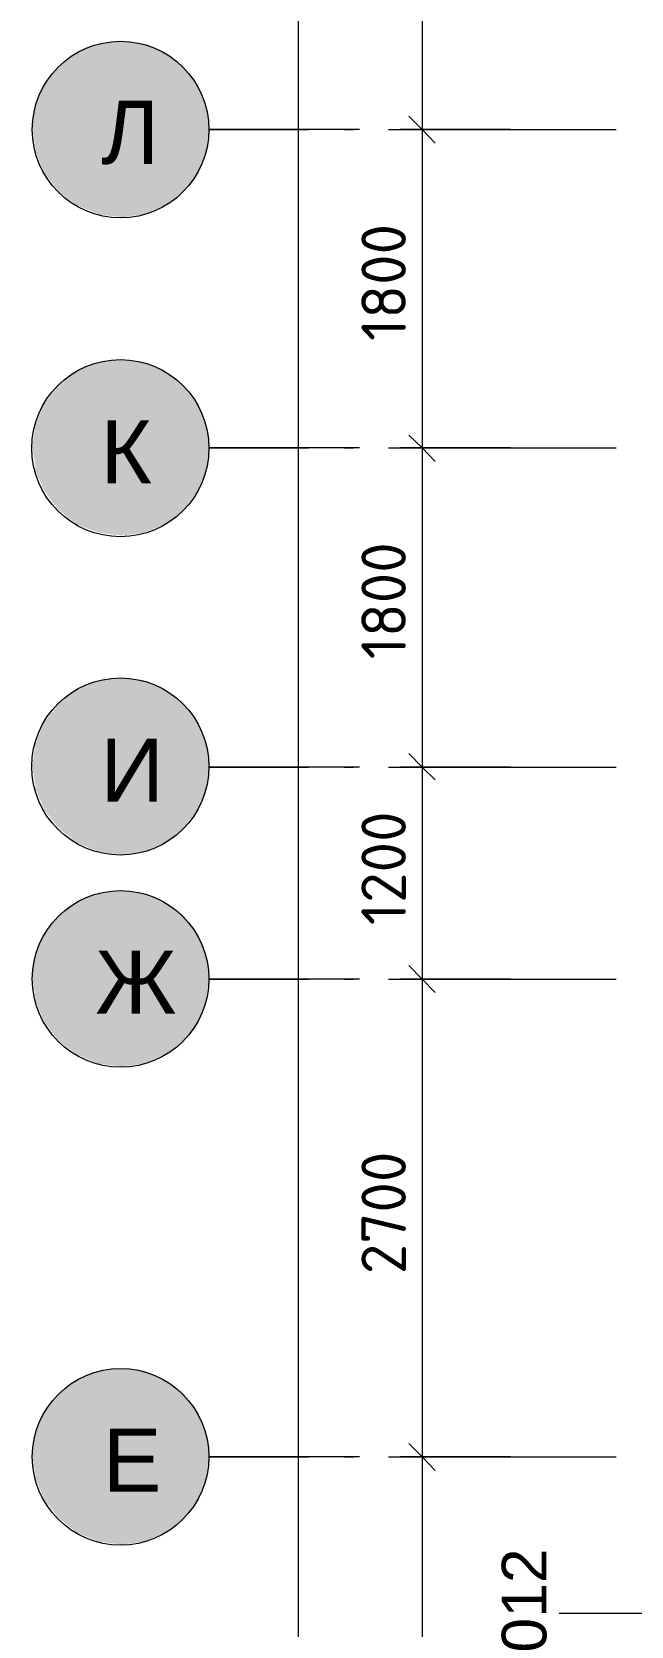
# Model space of a CAD drawing. Header units: millimetres. Extents: x -84737 to 172119, y -43083 to 59399.
# Drawn here: x 89948 to 93337, y 45489 to 54499 of the extents above; entities that cross this region are included whole.
import ezdxf

# ---------------------------------------------------------------- set-up
doc = ezdxf.new("R2010")
doc.units = ezdxf.units.MM
doc.layers.add('PDF _Геометрия', color=7, linetype='Continuous')
doc.layers.add('PDF _Текст', color=7, linetype='Continuous')
doc.layers.add('PDF _Сплошная заливка', color=7, linetype='Continuous', true_color=0xffffff)
doc.styles.add('PDF GOSTCommon', font='arial.ttf')
doc.styles.add('PDF ISOCPEUR', font='isocpeur.ttf')

msp = doc.modelspace()

# ---------------------------------------------------------------- hatches: boundary and pattern name
at = {"layer": 'PDF _Сплошная заливка', "transparency": 33554559}
for points in [[(90551.4, 54437.4), (90483.7, 54445.9), (90420.2, 54445.9), (90386.3, 54441.7), (90356.7, 54437.4), (90322.9, 54433.2), (90305.9, 54424.7), (90293.2, 54420.5), (90284.8, 54416.3), (90272.1, 54412), (90255.1, 54403.6), (90242.4, 54399.3), (90234, 54395.1), (90221.3, 54390.9), (90212.8, 54386.6), (90200.1, 54382.4), (90187.4, 54369.7), (90178.9, 54365.5), (90166.2, 54352.8), (90157.8, 54348.5), (90145.1, 54335.8), (90136.6, 54331.6), (90123.9, 54318.9), (90115.4, 54314.7), (90107, 54306.2), (90098.5, 54302), (90094.3, 54293.5), (90085.8, 54285), (90081.6, 54276.6), (90068.9, 54263.9), (90064.6, 54255.4), (90051.9, 54242.7), (90047.7, 54234.2), (90035, 54221.5), (90030.8, 54213.1), (90018.1, 54200.4), (90013.8, 54187.7), (90005.4, 54170.7), (90001.1, 54158), (89992.7, 54141.1), (89988.4, 54128.4), (89980, 54111.5), (89975.7, 54098.8), (89967.3, 54081.8), (89954.6, 53980.2), (89950.3, 53950.6), (89954.6, 53946.4), (89954.6, 53916.8), (89958.8, 53916.8), (89958.8, 53882.9), (89963, 53882.9), (89963, 53849), (89967.3, 53849), (89967.3, 53815.2), (89971.5, 53815.2), (89971.5, 53806.7), (89975.7, 53806.7), (89975.7, 53798.2), (89980, 53798.2), (89980, 53785.5), (89984.2, 53785.5), (89984.2, 53777.1), (89988.4, 53777.1), (89988.4, 53768.6), (89992.7, 53768.6), (89992.7, 53755.9), (89996.9, 53755.9), (89996.9, 53747.4), (90001.1, 53747.4), (90001.1, 53739), (90005.4, 53739), (90005.4, 53726.3), (90009.6, 53726.3), (90009.6, 53717.8), (90013.8, 53717.8), (90013.8, 53709.3), (90018.1, 53709.3), (90018.1, 53696.6), (90022.3, 53696.6), (90035, 53683.9), (90035, 53675.5), (90039.2, 53675.5), (90047.7, 53667), (90047.7, 53658.5), (90051.9, 53658.5), (90060.4, 53650.1), (90060.4, 53641.6), (90064.6, 53641.6), (90073.1, 53633.1), (90073.1, 53624.7), (90077.3, 53624.7), (90085.8, 53616.2), (90085.8, 53607.7), (90090, 53607.7), (90098.5, 53599.3), (90098.5, 53590.8), (90107, 53590.8), (90115.4, 53582.3), (90123.9, 53578.1), (90132.4, 53569.6), (90140.8, 53565.4), (90149.3, 53556.9), (90157.8, 53552.7), (90166.2, 53544.2), (90174.7, 53540), (90183.2, 53531.5), (90191.6, 53527.3), (90200.1, 53518.8), (90212.8, 53514.6), (90221.3, 53510.4), (90234, 53506.1), (90242.4, 53501.9), (90255.1, 53497.7), (90272.1, 53489.2), (90284.8, 53485), (90293.2, 53480.7), (90305.9, 53476.5), (90322.9, 53468), (90356.7, 53463.8), (90386.3, 53459.6), (90420.2, 53455.3), (90483.7, 53451.1), (90483.7, 53455.3), (90551.4, 53463.8), (90581.1, 53468), (90593.8, 53472.3), (90610.7, 53480.7), (90623.4, 53485), (90640.3, 53493.4), (90653, 53497.7), (90670, 53506.1), (90682.7, 53510.4), (90708.1, 53523.1), (90712.3, 53527.3), (90720.8, 53531.5), (90729.2, 53540), (90737.7, 53544.2), (90741.9, 53548.5), (90750.4, 53552.7), (90758.9, 53561.2), (90767.3, 53565.4), (90771.6, 53569.6), (90780, 53573.9), (90788.5, 53582.3), (90797, 53586.6), (90813.9, 53603.5), (90818.1, 53612), (90826.6, 53620.4), (90830.8, 53628.9), (90835.1, 53633.1), (90839.3, 53641.6), (90847.8, 53650.1), (90852, 53658.5), (90856.2, 53662.8), (90860.5, 53671.2), (90868.9, 53679.7), (90873.2, 53688.2), (90877.4, 53692.4), (90890.1, 53717.8), (90894.3, 53730.5), (90902.8, 53747.4), (90907, 53760.1), (90915.5, 53777.1), (90919.7, 53789.8), (90928.2, 53806.7), (90932.4, 53819.4), (90936.6, 53849), (90945.1, 53916.8), (90949.3, 53980.2), (90945.1, 53980.2), (90945.1, 54014.1), (90940.9, 54014.1), (90940.9, 54048), (90936.6, 54048), (90936.6, 54077.6), (90932.4, 54077.6), (90932.4, 54090.3), (90928.2, 54090.3), (90928.2, 54098.8), (90923.9, 54098.8), (90923.9, 54107.2), (90919.7, 54107.2), (90919.7, 54119.9), (90915.5, 54119.9), (90915.5, 54128.4), (90911.2, 54128.4), (90911.2, 54136.9), (90907, 54136.9), (90907, 54149.6), (90902.8, 54149.6), (90902.8, 54158), (90898.5, 54158), (90898.5, 54166.5), (90894.3, 54166.5), (90894.3, 54179.2), (90890.1, 54179.2), (90890.1, 54187.7), (90885.9, 54187.7), (90885.9, 54196.1), (90881.6, 54196.1), (90881.6, 54204.6), (90873.2, 54213.1), (90868.9, 54213.1), (90868.9, 54221.5), (90860.5, 54230), (90856.2, 54230), (90856.2, 54238.5), (90847.8, 54246.9), (90843.5, 54246.9), (90843.5, 54255.4), (90835.1, 54263.9), (90830.8, 54263.9), (90830.8, 54272.3), (90822.4, 54280.8), (90818.1, 54280.8), (90818.1, 54289.3), (90792.7, 54314.7), (90784.3, 54318.9), (90775.8, 54327.4), (90767.3, 54331.6), (90758.9, 54340.1), (90750.4, 54344.3), (90741.9, 54352.8), (90733.5, 54357), (90725, 54365.5), (90716.5, 54369.7), (90708.1, 54378.2), (90682.7, 54390.9), (90670, 54395.1), (90653, 54403.6), (90640.3, 54407.8), (90623.4, 54416.3), (90610.7, 54420.5), (90593.8, 54429), (90581.1, 54433.2)], [(90653, 54335.8), (90585.3, 54344.3), (90517.6, 54344.3), (90483.7, 54340.1), (90445.6, 54335.8), (90437.1, 54331.6), (90424.4, 54327.4), (90416, 54323.1), (90403.3, 54318.9), (90394.8, 54314.7), (90382.1, 54310.4), (90373.7, 54306.2), (90348.3, 54297.7), (90335.6, 54285), (90327.1, 54280.8), (90314.4, 54268.1), (90305.9, 54263.9), (90293.2, 54251.2), (90284.8, 54246.9), (90276.3, 54238.5), (90267.8, 54234.2), (90263.6, 54225.8), (90255.1, 54217.3), (90250.9, 54208.8), (90242.4, 54200.4), (90238.2, 54191.9), (90229.7, 54183.4), (90225.5, 54175), (90217, 54166.5), (90212.8, 54158), (90204.3, 54149.6), (90200.1, 54136.9), (90191.6, 54119.9), (90187.4, 54107.2), (90178.9, 54090.3), (90174.7, 54077.6), (90162, 54052.2), (90149.3, 53950.6), (90153.5, 53946.4), (90153.5, 53912.5), (90157.8, 53912.5), (90157.8, 53878.7), (90162, 53878.7), (90162, 53844.8), (90166.2, 53844.8), (90166.2, 53836.3), (90170.5, 53836.3), (90170.5, 53827.9), (90174.7, 53827.9), (90174.7, 53819.4), (90178.9, 53819.4), (90178.9, 53806.7), (90183.2, 53806.7), (90183.2, 53798.2), (90187.4, 53798.2), (90187.4, 53789.8), (90191.6, 53789.8), (90191.6, 53777.1), (90195.9, 53777.1), (90195.9, 53768.6), (90200.1, 53768.6), (90200.1, 53760.1), (90204.3, 53760.1), (90204.3, 53747.4), (90208.6, 53747.4), (90217, 53739), (90217, 53730.5), (90221.3, 53730.5), (90229.7, 53722), (90229.7, 53713.6), (90234, 53713.6), (90242.4, 53705.1), (90242.4, 53696.6), (90246.7, 53696.6), (90255.1, 53688.2), (90255.1, 53679.7), (90259.4, 53679.7), (90267.8, 53671.2), (90267.8, 53662.8), (90276.3, 53662.8), (90284.8, 53654.3), (90293.2, 53650.1), (90305.9, 53637.4), (90314.4, 53633.1), (90327.1, 53620.4), (90335.6, 53616.2), (90348.3, 53603.5), (90373.7, 53595), (90382.1, 53590.8), (90394.8, 53586.6), (90403.3, 53582.3), (90416, 53578.1), (90424.4, 53573.9), (90437.1, 53569.6), (90445.6, 53565.4), (90475.2, 53561.2), (90526, 53552.7), (90576.8, 53548.5), (90576.8, 53552.7), (90653, 53565.4), (90678.4, 53573.9), (90686.9, 53578.1), (90699.6, 53582.3), (90708.1, 53586.6), (90720.8, 53590.8), (90729.2, 53595), (90741.9, 53599.3), (90758.9, 53607.7), (90767.3, 53616.2), (90775.8, 53620.4), (90784.3, 53628.9), (90792.7, 53633.1), (90801.2, 53641.6), (90809.7, 53645.8), (90818.1, 53654.3), (90826.6, 53658.5), (90843.5, 53675.5), (90847.8, 53683.9), (90856.2, 53692.4), (90860.5, 53700.9), (90868.9, 53709.3), (90873.2, 53717.8), (90881.6, 53726.3), (90885.9, 53734.7), (90894.3, 53743.2), (90902.8, 53760.1), (90907, 53772.8), (90911.2, 53781.3), (90915.5, 53794), (90919.7, 53802.5), (90923.9, 53815.2), (90928.2, 53823.6), (90936.6, 53849), (90945.1, 53916.8), (90949.3, 53980.2), (90945.1, 53980.2), (90945.1, 54014.1), (90940.9, 54014.1), (90940.9, 54048), (90936.6, 54048), (90936.6, 54060.7), (90932.4, 54060.7), (90932.4, 54073.4), (90928.2, 54073.4), (90928.2, 54081.8), (90923.9, 54081.8), (90923.9, 54094.5), (90919.7, 54094.5), (90919.7, 54103), (90915.5, 54103), (90915.5, 54115.7), (90911.2, 54115.7), (90911.2, 54124.2), (90907, 54124.2), (90907, 54136.9), (90902.8, 54136.9), (90902.8, 54145.3), (90898.5, 54145.3), (90898.5, 54153.8), (90890.1, 54162.3), (90885.9, 54162.3), (90885.9, 54170.7), (90877.4, 54179.2), (90873.2, 54179.2), (90873.2, 54187.7), (90864.7, 54196.1), (90860.5, 54196.1), (90860.5, 54204.6), (90852, 54213.1), (90847.8, 54213.1), (90847.8, 54221.5), (90826.6, 54242.7), (90818.1, 54246.9), (90809.7, 54255.4), (90801.2, 54259.6), (90792.7, 54268.1), (90784.3, 54272.3), (90775.8, 54280.8), (90767.3, 54285), (90758.9, 54293.5), (90741.9, 54302), (90729.2, 54306.2), (90720.8, 54310.4), (90708.1, 54314.7), (90699.6, 54318.9), (90686.9, 54323.1), (90678.4, 54327.4)], [(90551.4, 52638.4), (90483.7, 52646.8), (90420.2, 52646.8), (90386.3, 52642.6), (90356.7, 52638.4), (90322.9, 52634.1), (90305.9, 52625.7), (90293.2, 52621.4), (90284.8, 52617.2), (90272.1, 52613), (90255.1, 52604.5), (90242.4, 52600.3), (90234, 52596), (90221.3, 52591.8), (90212.8, 52587.6), (90200.1, 52583.3), (90187.4, 52570.6), (90178.9, 52566.4), (90166.2, 52553.7), (90157.8, 52549.5), (90145.1, 52536.8), (90136.6, 52532.5), (90123.9, 52519.8), (90115.4, 52515.6), (90107, 52507.1), (90098.5, 52502.9), (90094.3, 52494.4), (90085.8, 52486), (90081.6, 52477.5), (90068.9, 52464.8), (90064.6, 52456.3), (90051.9, 52443.6), (90047.7, 52435.2), (90035, 52422.5), (90030.8, 52414), (90018.1, 52401.3), (90013.8, 52388.6), (90009.6, 52380.2), (90005.4, 52367.5), (90001.1, 52359), (89996.9, 52346.3), (89988.4, 52329.4), (89984.2, 52316.7), (89980, 52308.2), (89975.7, 52295.5), (89967.3, 52278.6), (89963, 52244.7), (89958.8, 52215.1), (89954.6, 52181.2), (89950.3, 52151.6), (89954.6, 52147.3), (89954.6, 52117.7), (89958.8, 52117.7), (89958.8, 52083.8), (89963, 52083.8), (89963, 52050), (89967.3, 52050), (89967.3, 52016.1), (89971.5, 52016.1), (89971.5, 52007.6), (89975.7, 52007.6), (89975.7, 51999.2), (89980, 51999.2), (89980, 51986.5), (89984.2, 51986.5), (89984.2, 51978), (89988.4, 51978), (89988.4, 51969.5), (89992.7, 51969.5), (89992.7, 51956.8), (89996.9, 51956.8), (89996.9, 51948.4), (90001.1, 51948.4), (90001.1, 51939.9), (90005.4, 51939.9), (90005.4, 51927.2), (90009.6, 51927.2), (90009.6, 51918.8), (90013.8, 51918.8), (90013.8, 51910.3), (90018.1, 51910.3), (90018.1, 51897.6), (90022.3, 51897.6), (90035, 51884.9), (90035, 51876.4), (90039.2, 51876.4), (90047.7, 51868), (90047.7, 51859.5), (90051.9, 51859.5), (90060.4, 51851), (90060.4, 51842.6), (90064.6, 51842.6), (90073.1, 51834.1), (90073.1, 51825.6), (90077.3, 51825.6), (90085.8, 51817.2), (90085.8, 51808.7), (90090, 51808.7), (90098.5, 51800.2), (90098.5, 51791.8), (90107, 51791.8), (90115.4, 51783.3), (90123.9, 51779.1), (90136.6, 51766.4), (90145.1, 51762.1), (90157.8, 51749.4), (90166.2, 51745.2), (90178.9, 51732.5), (90187.4, 51728.3), (90200.1, 51715.6), (90225.5, 51707.1), (90234, 51702.9), (90259.4, 51694.4), (90267.8, 51690.2), (90293.2, 51681.7), (90301.7, 51677.5), (90314.4, 51673.2), (90322.9, 51669), (90356.7, 51664.8), (90386.3, 51660.5), (90420.2, 51656.3), (90483.7, 51652.1), (90483.7, 51656.3), (90551.4, 51664.8), (90581.1, 51669), (90606.5, 51677.5), (90614.9, 51681.7), (90627.6, 51685.9), (90636.1, 51690.2), (90648.8, 51694.4), (90657.3, 51698.6), (90670, 51702.9), (90678.4, 51707.1), (90691.1, 51711.3), (90708.1, 51719.8), (90716.5, 51728.3), (90725, 51732.5), (90733.5, 51741), (90741.9, 51745.2), (90750.4, 51753.7), (90758.9, 51757.9), (90767.3, 51766.4), (90775.8, 51770.6), (90784.3, 51779.1), (90792.7, 51783.3), (90813.9, 51804.5), (90818.1, 51812.9), (90826.6, 51821.4), (90830.8, 51829.9), (90835.1, 51834.1), (90839.3, 51842.6), (90847.8, 51851), (90852, 51859.5), (90856.2, 51863.7), (90860.5, 51872.2), (90868.9, 51880.7), (90873.2, 51889.1), (90877.4, 51893.4), (90890.1, 51918.8), (90894.3, 51931.4), (90902.8, 51948.4), (90907, 51961.1), (90915.5, 51978), (90919.7, 51990.7), (90928.2, 52007.6), (90932.4, 52020.3), (90936.6, 52050), (90945.1, 52117.7), (90949.3, 52181.2), (90945.1, 52181.2), (90945.1, 52210.8), (90940.9, 52210.8), (90940.9, 52244.7), (90936.6, 52244.7), (90936.6, 52274.3), (90932.4, 52274.3), (90932.4, 52287), (90928.2, 52287), (90928.2, 52295.5), (90923.9, 52295.5), (90923.9, 52308.2), (90919.7, 52308.2), (90919.7, 52316.7), (90915.5, 52316.7), (90915.5, 52329.4), (90911.2, 52329.4), (90911.2, 52337.8), (90907, 52337.8), (90907, 52346.3), (90902.8, 52346.3), (90902.8, 52359), (90898.5, 52359), (90898.5, 52367.5), (90894.3, 52367.5), (90894.3, 52380.2), (90890.1, 52380.2), (90890.1, 52388.6), (90885.9, 52388.6), (90885.9, 52397.1), (90881.6, 52397.1), (90881.6, 52405.6), (90873.2, 52414), (90868.9, 52414), (90868.9, 52422.5), (90860.5, 52431), (90856.2, 52431), (90856.2, 52439.4), (90847.8, 52447.9), (90843.5, 52447.9), (90843.5, 52456.3), (90835.1, 52464.8), (90830.8, 52464.8), (90830.8, 52473.3), (90822.4, 52481.7), (90818.1, 52481.7), (90818.1, 52490.2), (90792.7, 52515.6), (90784.3, 52519.8), (90775.8, 52528.3), (90767.3, 52532.5), (90758.9, 52541), (90750.4, 52545.2), (90741.9, 52553.7), (90733.5, 52557.9), (90725, 52566.4), (90716.5, 52570.6), (90708.1, 52579.1), (90682.7, 52591.8), (90670, 52596), (90653, 52604.5), (90640.3, 52608.7), (90623.4, 52617.2), (90610.7, 52621.4), (90593.8, 52629.9), (90581.1, 52634.1)], [(90653, 52536.8), (90585.3, 52545.2), (90517.6, 52545.2), (90483.7, 52541), (90445.6, 52536.8), (90437.1, 52532.5), (90424.4, 52528.3), (90416, 52524.1), (90403.3, 52519.8), (90394.8, 52515.6), (90382.1, 52511.4), (90373.7, 52507.1), (90348.3, 52498.7), (90335.6, 52486), (90327.1, 52481.7), (90314.4, 52469), (90305.9, 52464.8), (90293.2, 52452.1), (90284.8, 52447.9), (90276.3, 52439.4), (90267.8, 52435.2), (90263.6, 52426.7), (90255.1, 52418.3), (90250.9, 52409.8), (90242.4, 52401.3), (90238.2, 52392.9), (90229.7, 52384.4), (90225.5, 52375.9), (90217, 52367.5), (90212.8, 52359), (90204.3, 52350.5), (90200.1, 52337.8), (90191.6, 52320.9), (90187.4, 52308.2), (90178.9, 52291.3), (90174.7, 52278.6), (90162, 52253.2), (90149.3, 52151.6), (90153.5, 52147.3), (90153.5, 52113.5), (90157.8, 52113.5), (90157.8, 52079.6), (90162, 52079.6), (90162, 52041.5), (90166.2, 52041.5), (90166.2, 52033), (90170.5, 52033), (90170.5, 52024.6), (90174.7, 52024.6), (90174.7, 52016.1), (90178.9, 52016.1), (90178.9, 52003.4), (90183.2, 52003.4), (90183.2, 51994.9), (90187.4, 51994.9), (90187.4, 51986.5), (90191.6, 51986.5), (90191.6, 51973.8), (90195.9, 51973.8), (90195.9, 51965.3), (90200.1, 51965.3), (90200.1, 51956.8), (90204.3, 51956.8), (90204.3, 51944.1), (90208.6, 51944.1), (90221.3, 51931.4), (90221.3, 51923), (90225.5, 51923), (90238.2, 51910.3), (90238.2, 51901.8), (90242.4, 51901.8), (90255.1, 51889.1), (90255.1, 51880.7), (90259.4, 51880.7), (90267.8, 51872.2), (90267.8, 51863.7), (90276.3, 51863.7), (90284.8, 51855.3), (90293.2, 51851), (90305.9, 51838.3), (90314.4, 51834.1), (90327.1, 51821.4), (90335.6, 51817.2), (90348.3, 51804.5), (90361, 51800.2), (90377.9, 51791.8), (90390.6, 51787.5), (90407.5, 51779.1), (90420.2, 51774.8), (90445.6, 51762.1), (90483.7, 51757.9), (90517.6, 51753.7), (90585.3, 51749.4), (90585.3, 51753.7), (90653, 51762.1), (90665.7, 51766.4), (90682.7, 51774.8), (90695.4, 51779.1), (90712.3, 51787.5), (90725, 51791.8), (90758.9, 51808.7), (90767.3, 51817.2), (90775.8, 51821.4), (90784.3, 51829.9), (90792.7, 51834.1), (90801.2, 51842.6), (90809.7, 51846.8), (90818.1, 51855.3), (90826.6, 51859.5), (90847.8, 51880.7), (90852, 51889.1), (90864.7, 51901.8), (90868.9, 51910.3), (90881.6, 51923), (90885.9, 51931.4), (90894.3, 51939.9), (90902.8, 51956.8), (90907, 51969.5), (90911.2, 51978), (90915.5, 51990.7), (90919.7, 51999.2), (90923.9, 52011.9), (90928.2, 52020.3), (90936.6, 52045.7), (90945.1, 52113.5), (90949.3, 52181.2), (90945.1, 52181.2), (90945.1, 52215.1), (90940.9, 52215.1), (90940.9, 52248.9), (90936.6, 52248.9), (90936.6, 52261.6), (90932.4, 52261.6), (90932.4, 52274.3), (90928.2, 52274.3), (90928.2, 52282.8), (90923.9, 52282.8), (90923.9, 52295.5), (90919.7, 52295.5), (90919.7, 52304), (90915.5, 52304), (90915.5, 52316.7), (90911.2, 52316.7), (90911.2, 52325.1), (90907, 52325.1), (90907, 52337.8), (90902.8, 52337.8), (90902.8, 52346.3), (90898.5, 52346.3), (90898.5, 52354.8), (90890.1, 52363.2), (90885.9, 52363.2), (90885.9, 52371.7), (90877.4, 52380.2), (90873.2, 52380.2), (90873.2, 52388.6), (90864.7, 52397.1), (90860.5, 52397.1), (90860.5, 52405.6), (90852, 52414), (90847.8, 52414), (90847.8, 52422.5), (90826.6, 52443.6), (90818.1, 52447.9), (90809.7, 52456.3), (90801.2, 52460.6), (90792.7, 52469), (90784.3, 52473.3), (90775.8, 52481.7), (90767.3, 52486), (90758.9, 52494.4), (90741.9, 52502.9), (90729.2, 52507.1), (90720.8, 52511.4), (90708.1, 52515.6), (90699.6, 52519.8), (90686.9, 52524.1), (90678.4, 52528.3)], [(90551.4, 50839.3), (90483.7, 50847.8), (90420.2, 50847.8), (90386.3, 50843.6), (90356.7, 50839.3), (90322.9, 50835.1), (90305.9, 50826.6), (90293.2, 50822.4), (90284.8, 50818.2), (90272.1, 50813.9), (90255.1, 50805.5), (90242.4, 50801.2), (90234, 50797), (90221.3, 50792.8), (90212.8, 50788.5), (90200.1, 50784.3), (90187.4, 50771.6), (90178.9, 50767.4), (90166.2, 50754.7), (90157.8, 50750.4), (90145.1, 50737.7), (90136.6, 50733.5), (90123.9, 50720.8), (90115.4, 50716.6), (90107, 50708.1), (90098.5, 50703.9), (90094.3, 50695.4), (90085.8, 50686.9), (90081.6, 50678.5), (90068.9, 50665.8), (90064.6, 50657.3), (90051.9, 50644.6), (90047.7, 50636.1), (90035, 50623.4), (90030.8, 50615), (90018.1, 50602.3), (90013.8, 50589.6), (90009.6, 50581.1), (90005.4, 50568.4), (90001.1, 50559.9), (89996.9, 50547.2), (89988.4, 50530.3), (89984.2, 50517.6), (89980, 50509.1), (89975.7, 50496.4), (89967.3, 50479.5), (89954.6, 50377.9), (89950.3, 50348.3), (89954.6, 50344.1), (89954.6, 50314.4), (89958.8, 50314.4), (89958.8, 50280.6), (89963, 50280.6), (89963, 50250.9), (89967.3, 50250.9), (89967.3, 50217.1), (89971.5, 50217.1), (89971.5, 50208.6), (89975.7, 50208.6), (89975.7, 50200.1), (89980, 50200.1), (89980, 50187.4), (89984.2, 50187.4), (89984.2, 50179), (89988.4, 50179), (89988.4, 50166.3), (89992.7, 50166.3), (89992.7, 50157.8), (89996.9, 50157.8), (89996.9, 50149.3), (90001.1, 50149.3), (90001.1, 50136.6), (90005.4, 50136.6), (90005.4, 50128.2), (90009.6, 50128.2), (90009.6, 50115.5), (90013.8, 50115.5), (90013.8, 50107), (90018.1, 50107), (90018.1, 50094.3), (90022.3, 50094.3), (90035, 50081.6), (90035, 50073.1), (90039.2, 50073.1), (90051.9, 50060.4), (90051.9, 50052), (90056.2, 50052), (90068.9, 50039.3), (90068.9, 50030.8), (90073.1, 50030.8), (90085.8, 50018.1), (90085.8, 50009.6), (90090, 50009.6), (90098.5, 50001.2), (90098.5, 49992.7), (90107, 49992.7), (90115.4, 49984.2), (90123.9, 49980), (90136.6, 49967.3), (90145.1, 49963.1), (90157.8, 49950.4), (90166.2, 49946.1), (90178.9, 49933.4), (90187.4, 49929.2), (90200.1, 49916.5), (90212.8, 49912.3), (90221.3, 49908), (90234, 49903.8), (90242.4, 49899.6), (90255.1, 49895.3), (90272.1, 49886.9), (90284.8, 49882.7), (90293.2, 49878.4), (90305.9, 49874.2), (90322.9, 49865.7), (90356.7, 49861.5), (90386.3, 49857.3), (90420.2, 49853), (90483.7, 49848.8), (90483.7, 49853), (90551.4, 49861.5), (90581.1, 49865.7), (90593.8, 49870), (90610.7, 49878.4), (90623.4, 49882.7), (90640.3, 49891.1), (90653, 49895.3), (90670, 49903.8), (90682.7, 49908), (90708.1, 49920.7), (90716.5, 49929.2), (90725, 49933.4), (90733.5, 49941.9), (90741.9, 49946.1), (90750.4, 49954.6), (90758.9, 49958.8), (90767.3, 49967.3), (90775.8, 49971.5), (90784.3, 49980), (90792.7, 49984.2), (90813.9, 50005.4), (90818.1, 50013.9), (90826.6, 50022.3), (90830.8, 50030.8), (90839.3, 50039.3), (90843.5, 50047.7), (90852, 50056.2), (90856.2, 50064.7), (90864.7, 50073.1), (90868.9, 50081.6), (90877.4, 50090.1), (90890.1, 50115.5), (90894.3, 50128.2), (90898.5, 50136.6), (90902.8, 50149.3), (90911.2, 50166.3), (90915.5, 50179), (90919.7, 50187.4), (90923.9, 50200.1), (90928.2, 50208.6), (90932.4, 50221.3), (90936.6, 50250.9), (90940.9, 50284.8), (90945.1, 50314.4), (90949.3, 50377.9), (90945.1, 50377.9), (90945.1, 50411.8), (90940.9, 50411.8), (90940.9, 50445.6), (90936.6, 50445.6), (90936.6, 50475.3), (90932.4, 50475.3), (90932.4, 50488), (90928.2, 50488), (90928.2, 50496.4), (90923.9, 50496.4), (90923.9, 50509.1), (90919.7, 50509.1), (90919.7, 50517.6), (90915.5, 50517.6), (90915.5, 50530.3), (90911.2, 50530.3), (90911.2, 50538.8), (90907, 50538.8), (90907, 50547.2), (90902.8, 50547.2), (90902.8, 50559.9), (90898.5, 50559.9), (90898.5, 50568.4), (90894.3, 50568.4), (90894.3, 50581.1), (90890.1, 50581.1), (90890.1, 50589.6), (90885.9, 50589.6), (90885.9, 50598), (90881.6, 50598), (90881.6, 50606.5), (90873.2, 50615), (90868.9, 50615), (90868.9, 50623.4), (90860.5, 50631.9), (90856.2, 50631.9), (90856.2, 50640.4), (90847.8, 50648.8), (90843.5, 50648.8), (90843.5, 50657.3), (90835.1, 50665.8), (90830.8, 50665.8), (90830.8, 50674.2), (90822.4, 50682.7), (90818.1, 50682.7), (90818.1, 50691.2), (90792.7, 50716.6), (90784.3, 50720.8), (90775.8, 50729.3), (90767.3, 50733.5), (90758.9, 50742), (90750.4, 50746.2), (90741.9, 50754.7), (90733.5, 50758.9), (90725, 50767.4), (90716.5, 50771.6), (90708.1, 50780.1), (90682.7, 50792.8), (90670, 50797), (90653, 50805.5), (90640.3, 50809.7), (90623.4, 50818.2), (90610.7, 50822.4), (90593.8, 50830.9), (90581.1, 50835.1)], [(90653, 50737.7), (90585.3, 50746.2), (90517.6, 50746.2), (90483.7, 50742), (90445.6, 50737.7), (90420.2, 50725), (90407.5, 50720.8), (90390.6, 50712.3), (90377.9, 50708.1), (90361, 50699.6), (90348.3, 50695.4), (90335.6, 50682.7), (90327.1, 50678.5), (90314.4, 50665.8), (90305.9, 50661.5), (90293.2, 50648.8), (90284.8, 50644.6), (90276.3, 50636.1), (90267.8, 50631.9), (90263.6, 50623.4), (90255.1, 50615), (90250.9, 50606.5), (90238.2, 50593.8), (90234, 50585.3), (90221.3, 50572.6), (90217, 50564.2), (90204.3, 50551.5), (90200.1, 50538.8), (90191.6, 50521.8), (90187.4, 50509.1), (90178.9, 50492.2), (90174.7, 50479.5), (90162, 50454.1), (90157.8, 50416), (90149.3, 50348.3), (90153.5, 50344.1), (90153.5, 50310.2), (90157.8, 50310.2), (90157.8, 50276.3), (90162, 50276.3), (90162, 50242.5), (90166.2, 50242.5), (90166.2, 50234), (90170.5, 50234), (90170.5, 50225.5), (90174.7, 50225.5), (90174.7, 50217.1), (90178.9, 50217.1), (90178.9, 50204.4), (90183.2, 50204.4), (90183.2, 50195.9), (90187.4, 50195.9), (90187.4, 50187.4), (90191.6, 50187.4), (90191.6, 50174.7), (90195.9, 50174.7), (90195.9, 50166.3), (90200.1, 50166.3), (90200.1, 50157.8), (90204.3, 50157.8), (90204.3, 50145.1), (90208.6, 50145.1), (90221.3, 50132.4), (90221.3, 50123.9), (90225.5, 50123.9), (90238.2, 50111.2), (90238.2, 50102.8), (90242.4, 50102.8), (90255.1, 50090.1), (90255.1, 50081.6), (90259.4, 50081.6), (90267.8, 50073.1), (90267.8, 50064.7), (90276.3, 50064.7), (90284.8, 50056.2), (90293.2, 50052), (90305.9, 50039.3), (90314.4, 50035), (90327.1, 50022.3), (90335.6, 50018.1), (90348.3, 50005.4), (90361, 50001.2), (90377.9, 49992.7), (90390.6, 49988.5), (90407.5, 49980), (90420.2, 49975.8), (90445.6, 49963.1), (90483.7, 49958.8), (90517.6, 49954.6), (90585.3, 49950.4), (90585.3, 49954.6), (90653, 49963.1), (90665.7, 49967.3), (90682.7, 49975.8), (90695.4, 49980), (90712.3, 49988.5), (90725, 49992.7), (90758.9, 50009.6), (90767.3, 50018.1), (90775.8, 50022.3), (90784.3, 50030.8), (90792.7, 50035), (90801.2, 50043.5), (90809.7, 50047.7), (90818.1, 50056.2), (90826.6, 50060.4), (90847.8, 50081.6), (90852, 50090.1), (90864.7, 50102.8), (90868.9, 50111.2), (90881.6, 50123.9), (90885.9, 50132.4), (90894.3, 50140.9), (90902.8, 50157.8), (90907, 50170.5), (90911.2, 50179), (90915.5, 50191.7), (90919.7, 50200.1), (90923.9, 50212.8), (90928.2, 50221.3), (90936.6, 50246.7), (90945.1, 50314.4), (90949.3, 50382.2), (90945.1, 50382.2), (90945.1, 50416), (90940.9, 50416), (90940.9, 50449.9), (90936.6, 50449.9), (90936.6, 50462.6), (90932.4, 50462.6), (90932.4, 50475.3), (90928.2, 50475.3), (90928.2, 50483.7), (90923.9, 50483.7), (90923.9, 50496.4), (90919.7, 50496.4), (90919.7, 50504.9), (90915.5, 50504.9), (90915.5, 50517.6), (90911.2, 50517.6), (90911.2, 50526.1), (90907, 50526.1), (90907, 50538.8), (90902.8, 50538.8), (90902.8, 50547.2), (90898.5, 50547.2), (90898.5, 50555.7), (90890.1, 50564.2), (90885.9, 50564.2), (90885.9, 50572.6), (90873.2, 50585.3), (90868.9, 50585.3), (90868.9, 50593.8), (90856.2, 50606.5), (90852, 50606.5), (90852, 50615), (90826.6, 50640.4), (90818.1, 50644.6), (90809.7, 50653.1), (90801.2, 50657.3), (90792.7, 50665.8), (90784.3, 50670), (90775.8, 50678.5), (90767.3, 50682.7), (90758.9, 50691.2), (90725, 50708.1), (90712.3, 50712.3), (90695.4, 50720.8), (90682.7, 50725), (90665.7, 50733.5)], [(90551.4, 49637.1), (90483.7, 49645.6), (90420.2, 49645.6), (90386.3, 49641.4), (90356.7, 49637.1), (90322.9, 49632.9), (90305.9, 49624.4), (90293.2, 49620.2), (90284.8, 49616), (90272.1, 49611.7), (90255.1, 49603.3), (90242.4, 49599), (90234, 49594.8), (90221.3, 49590.6), (90212.8, 49586.3), (90200.1, 49582.1), (90191.6, 49573.6), (90183.2, 49569.4), (90174.7, 49560.9), (90166.2, 49556.7), (90157.8, 49548.2), (90149.3, 49544), (90140.8, 49535.5), (90132.4, 49531.3), (90123.9, 49522.8), (90115.4, 49518.6), (90107, 49510.1), (90098.5, 49505.9), (90094.3, 49497.4), (90085.8, 49489), (90081.6, 49480.5), (90073.1, 49472), (90068.9, 49463.6), (90060.4, 49455.1), (90056.2, 49446.6), (90047.7, 49438.2), (90043.5, 49429.7), (90035, 49421.2), (90030.8, 49412.8), (90018.1, 49400.1), (90013.8, 49387.4), (90005.4, 49370.5), (90001.1, 49357.8), (89992.7, 49340.8), (89988.4, 49328.1), (89980, 49311.2), (89975.7, 49298.5), (89967.3, 49281.6), (89954.6, 49180), (89950.3, 49150.3), (89954.6, 49146.1), (89954.6, 49116.5), (89958.8, 49116.5), (89958.8, 49082.6), (89963, 49082.6), (89963, 49048.7), (89967.3, 49048.7), (89967.3, 49014.9), (89971.5, 49014.9), (89971.5, 49006.4), (89975.7, 49006.4), (89975.7, 48997.9), (89980, 48997.9), (89980, 48985.2), (89984.2, 48985.2), (89984.2, 48976.8), (89988.4, 48976.8), (89988.4, 48968.3), (89992.7, 48968.3), (89992.7, 48955.6), (89996.9, 48955.6), (89996.9, 48947.1), (90001.1, 48947.1), (90001.1, 48938.7), (90005.4, 48938.7), (90005.4, 48926), (90009.6, 48926), (90009.6, 48917.5), (90013.8, 48917.5), (90013.8, 48909), (90018.1, 48909), (90018.1, 48896.3), (90022.3, 48896.3), (90035, 48883.6), (90035, 48875.2), (90039.2, 48875.2), (90047.7, 48866.7), (90047.7, 48858.3), (90051.9, 48858.3), (90060.4, 48849.8), (90060.4, 48841.3), (90064.6, 48841.3), (90073.1, 48832.9), (90073.1, 48824.4), (90077.3, 48824.4), (90085.8, 48815.9), (90085.8, 48807.5), (90090, 48807.5), (90098.5, 48799), (90098.5, 48790.5), (90107, 48790.5), (90115.4, 48782.1), (90123.9, 48777.8), (90132.4, 48769.4), (90140.8, 48765.1), (90149.3, 48756.7), (90157.8, 48752.4), (90166.2, 48744), (90174.7, 48739.7), (90183.2, 48731.3), (90191.6, 48727), (90200.1, 48718.6), (90212.8, 48714.3), (90221.3, 48710.1), (90234, 48705.9), (90242.4, 48701.6), (90255.1, 48697.4), (90272.1, 48688.9), (90284.8, 48684.7), (90293.2, 48680.5), (90305.9, 48676.2), (90322.9, 48667.8), (90356.7, 48663.5), (90386.3, 48659.3), (90420.2, 48655.1), (90483.7, 48650.8), (90483.7, 48655.1), (90551.4, 48663.5), (90581.1, 48667.8), (90593.8, 48672), (90610.7, 48680.5), (90623.4, 48684.7), (90640.3, 48693.2), (90653, 48697.4), (90670, 48705.9), (90682.7, 48710.1), (90708.1, 48722.8), (90712.3, 48727), (90720.8, 48731.3), (90729.2, 48739.7), (90737.7, 48744), (90741.9, 48748.2), (90750.4, 48752.4), (90758.9, 48760.9), (90767.3, 48765.1), (90771.6, 48769.4), (90780, 48773.6), (90788.5, 48782.1), (90797, 48786.3), (90813.9, 48803.2), (90818.1, 48811.7), (90826.6, 48820.2), (90830.8, 48828.6), (90835.1, 48832.9), (90839.3, 48841.3), (90847.8, 48849.8), (90852, 48858.3), (90856.2, 48862.5), (90860.5, 48870.9), (90868.9, 48879.4), (90873.2, 48887.9), (90877.4, 48892.1), (90890.1, 48917.5), (90894.3, 48930.2), (90902.8, 48947.1), (90907, 48959.8), (90915.5, 48976.8), (90919.7, 48989.5), (90928.2, 49006.4), (90932.4, 49019.1), (90936.6, 49048.7), (90945.1, 49116.5), (90949.3, 49180), (90945.1, 49180), (90945.1, 49213.8), (90940.9, 49213.8), (90940.9, 49247.7), (90936.6, 49247.7), (90936.6, 49277.3), (90932.4, 49277.3), (90932.4, 49290), (90928.2, 49290), (90928.2, 49298.5), (90923.9, 49298.5), (90923.9, 49307), (90919.7, 49307), (90919.7, 49319.7), (90915.5, 49319.7), (90915.5, 49328.1), (90911.2, 49328.1), (90911.2, 49336.6), (90907, 49336.6), (90907, 49349.3), (90902.8, 49349.3), (90902.8, 49357.8), (90898.5, 49357.8), (90898.5, 49366.2), (90894.3, 49366.2), (90894.3, 49378.9), (90890.1, 49378.9), (90890.1, 49387.4), (90885.9, 49387.4), (90885.9, 49395.8), (90881.6, 49395.8), (90881.6, 49404.3), (90877.4, 49408.5), (90873.2, 49408.5), (90873.2, 49417), (90864.7, 49425.5), (90860.5, 49425.5), (90860.5, 49433.9), (90856.2, 49438.2), (90852, 49438.2), (90852, 49446.6), (90843.5, 49455.1), (90839.3, 49455.1), (90839.3, 49463.6), (90835.1, 49467.8), (90830.8, 49467.8), (90830.8, 49476.3), (90822.4, 49484.7), (90818.1, 49484.7), (90818.1, 49493.2), (90797, 49514.4), (90788.5, 49518.6), (90780, 49527.1), (90771.6, 49531.3), (90767.3, 49535.5), (90758.9, 49539.8), (90750.4, 49548.2), (90741.9, 49552.5), (90737.7, 49556.7), (90729.2, 49560.9), (90720.8, 49569.4), (90712.3, 49573.6), (90708.1, 49577.9), (90682.7, 49590.6), (90670, 49594.8), (90653, 49603.3), (90640.3, 49607.5), (90623.4, 49616), (90610.7, 49620.2), (90593.8, 49628.7), (90581.1, 49632.9)], [(90653, 49535.5), (90585.3, 49544), (90517.6, 49544), (90483.7, 49539.8), (90445.6, 49535.5), (90437.1, 49531.3), (90424.4, 49527.1), (90416, 49522.8), (90403.3, 49518.6), (90394.8, 49514.4), (90382.1, 49510.1), (90373.7, 49505.9), (90348.3, 49497.4), (90335.6, 49484.7), (90327.1, 49480.5), (90314.4, 49467.8), (90305.9, 49463.6), (90293.2, 49450.9), (90284.8, 49446.6), (90276.3, 49438.2), (90267.8, 49433.9), (90263.6, 49425.5), (90255.1, 49417), (90250.9, 49408.5), (90242.4, 49400.1), (90238.2, 49391.6), (90229.7, 49383.1), (90225.5, 49374.7), (90217, 49366.2), (90212.8, 49357.8), (90204.3, 49349.3), (90200.1, 49336.6), (90191.6, 49319.7), (90187.4, 49307), (90178.9, 49290), (90174.7, 49277.3), (90162, 49251.9), (90149.3, 49150.3), (90153.5, 49146.1), (90153.5, 49112.2), (90157.8, 49112.2), (90157.8, 49078.4), (90162, 49078.4), (90162, 49044.5), (90166.2, 49044.5), (90166.2, 49036), (90170.5, 49036), (90170.5, 49027.6), (90174.7, 49027.6), (90174.7, 49019.1), (90178.9, 49019.1), (90178.9, 49006.4), (90183.2, 49006.4), (90183.2, 48997.9), (90187.4, 48997.9), (90187.4, 48989.5), (90191.6, 48989.5), (90191.6, 48976.8), (90195.9, 48976.8), (90195.9, 48968.3), (90200.1, 48968.3), (90200.1, 48959.8), (90204.3, 48959.8), (90204.3, 48947.1), (90208.6, 48947.1), (90217, 48938.7), (90217, 48930.2), (90221.3, 48930.2), (90229.7, 48921.7), (90229.7, 48913.3), (90234, 48913.3), (90242.4, 48904.8), (90242.4, 48896.3), (90246.7, 48896.3), (90255.1, 48887.9), (90255.1, 48879.4), (90259.4, 48879.4), (90267.8, 48870.9), (90267.8, 48862.5), (90276.3, 48862.5), (90284.8, 48854), (90293.2, 48849.8), (90305.9, 48837.1), (90314.4, 48832.9), (90327.1, 48820.2), (90335.6, 48815.9), (90348.3, 48803.2), (90373.7, 48794.8), (90382.1, 48790.5), (90394.8, 48786.3), (90403.3, 48782.1), (90416, 48777.8), (90424.4, 48773.6), (90437.1, 48769.4), (90445.6, 48765.1), (90475.2, 48760.9), (90526, 48752.4), (90576.8, 48748.2), (90576.8, 48752.4), (90653, 48765.1), (90678.4, 48773.6), (90686.9, 48777.8), (90699.6, 48782.1), (90708.1, 48786.3), (90720.8, 48790.5), (90729.2, 48794.8), (90741.9, 48799), (90758.9, 48807.5), (90767.3, 48815.9), (90775.8, 48820.2), (90784.3, 48828.6), (90792.7, 48832.9), (90801.2, 48841.3), (90809.7, 48845.6), (90818.1, 48854), (90826.6, 48858.3), (90843.5, 48875.2), (90847.8, 48883.6), (90856.2, 48892.1), (90860.5, 48900.6), (90868.9, 48909), (90873.2, 48917.5), (90881.6, 48926), (90885.9, 48934.4), (90894.3, 48942.9), (90902.8, 48959.8), (90907, 48972.5), (90911.2, 48981), (90915.5, 48993.7), (90919.7, 49002.2), (90923.9, 49014.9), (90928.2, 49023.3), (90936.6, 49048.7), (90945.1, 49116.5), (90949.3, 49180), (90945.1, 49180), (90945.1, 49213.8), (90940.9, 49213.8), (90940.9, 49247.7), (90936.6, 49247.7), (90936.6, 49260.4), (90932.4, 49260.4), (90932.4, 49273.1), (90928.2, 49273.1), (90928.2, 49281.6), (90923.9, 49281.6), (90923.9, 49294.3), (90919.7, 49294.3), (90919.7, 49302.7), (90915.5, 49302.7), (90915.5, 49315.4), (90911.2, 49315.4), (90911.2, 49323.9), (90907, 49323.9), (90907, 49336.6), (90902.8, 49336.6), (90902.8, 49345.1), (90898.5, 49345.1), (90898.5, 49353.5), (90890.1, 49362), (90885.9, 49362), (90885.9, 49370.5), (90877.4, 49378.9), (90873.2, 49378.9), (90873.2, 49387.4), (90864.7, 49395.8), (90860.5, 49395.8), (90860.5, 49404.3), (90852, 49412.8), (90847.8, 49412.8), (90847.8, 49421.2), (90826.6, 49442.4), (90818.1, 49446.6), (90809.7, 49455.1), (90801.2, 49459.3), (90792.7, 49467.8), (90784.3, 49472), (90775.8, 49480.5), (90767.3, 49484.7), (90758.9, 49493.2), (90741.9, 49501.7), (90729.2, 49505.9), (90720.8, 49510.1), (90708.1, 49514.4), (90699.6, 49518.6), (90686.9, 49522.8), (90678.4, 49527.1)], [(90551.4, 46936.4), (90483.7, 46944.9), (90420.2, 46944.9), (90386.3, 46940.7), (90356.7, 46936.4), (90322.9, 46932.2), (90305.9, 46923.7), (90293.2, 46919.5), (90284.8, 46915.3), (90272.1, 46911), (90255.1, 46902.6), (90242.4, 46898.3), (90234, 46894.1), (90221.3, 46889.9), (90212.8, 46885.6), (90200.1, 46881.4), (90191.6, 46872.9), (90183.2, 46868.7), (90174.7, 46860.2), (90166.2, 46856), (90157.8, 46847.5), (90149.3, 46843.3), (90140.8, 46834.8), (90132.4, 46830.6), (90123.9, 46822.2), (90115.4, 46817.9), (90107, 46809.5), (90098.5, 46805.2), (90094.3, 46796.8), (90085.8, 46788.3), (90081.6, 46779.8), (90073.1, 46771.4), (90068.9, 46762.9), (90060.4, 46754.4), (90056.2, 46746), (90047.7, 46737.5), (90043.5, 46729), (90035, 46720.6), (90030.8, 46712.1), (90018.1, 46699.4), (90013.8, 46686.7), (90005.4, 46669.8), (90001.1, 46657.1), (89992.7, 46640.1), (89988.4, 46627.4), (89980, 46610.5), (89975.7, 46597.8), (89967.3, 46580.9), (89954.6, 46479.3), (89950.3, 46449.6), (89954.6, 46445.4), (89954.6, 46415.8), (89958.8, 46415.8), (89958.8, 46381.9), (89963, 46381.9), (89963, 46352.3), (89967.3, 46352.3), (89967.3, 46318.4), (89971.5, 46318.4), (89971.5, 46310), (89975.7, 46310), (89975.7, 46301.5), (89980, 46301.5), (89980, 46288.8), (89984.2, 46288.8), (89984.2, 46280.3), (89988.4, 46280.3), (89988.4, 46267.6), (89992.7, 46267.6), (89992.7, 46259.2), (89996.9, 46259.2), (89996.9, 46250.7), (90001.1, 46250.7), (90001.1, 46238), (90005.4, 46238), (90005.4, 46229.5), (90009.6, 46229.5), (90009.6, 46216.8), (90013.8, 46216.8), (90013.8, 46208.4), (90018.1, 46208.4), (90018.1, 46195.7), (90022.3, 46195.7), (90035, 46183), (90035, 46174.5), (90039.2, 46174.5), (90051.9, 46161.8), (90051.9, 46153.3), (90056.2, 46153.3), (90068.9, 46140.6), (90068.9, 46132.2), (90073.1, 46132.2), (90085.8, 46119.5), (90085.8, 46111), (90090, 46111), (90098.5, 46102.5), (90098.5, 46094.1), (90107, 46094.1), (90115.4, 46085.6), (90123.9, 46081.4), (90136.6, 46068.7), (90145.1, 46064.4), (90157.8, 46051.7), (90166.2, 46047.5), (90178.9, 46034.8), (90187.4, 46030.6), (90200.1, 46017.9), (90212.8, 46013.6), (90221.3, 46009.4), (90234, 46005.2), (90242.4, 46000.9), (90255.1, 45996.7), (90272.1, 45988.2), (90284.8, 45984), (90293.2, 45979.8), (90305.9, 45975.5), (90322.9, 45967.1), (90356.7, 45962.8), (90386.3, 45958.6), (90420.2, 45954.4), (90483.7, 45950.1), (90483.7, 45954.4), (90551.4, 45962.8), (90581.1, 45967.1), (90593.8, 45971.3), (90610.7, 45979.8), (90623.4, 45984), (90640.3, 45992.5), (90653, 45996.7), (90670, 46005.2), (90682.7, 46009.4), (90708.1, 46022.1), (90716.5, 46030.6), (90725, 46034.8), (90733.5, 46043.3), (90741.9, 46047.5), (90750.4, 46056), (90758.9, 46060.2), (90767.3, 46068.7), (90775.8, 46072.9), (90784.3, 46081.4), (90792.7, 46085.6), (90813.9, 46106.8), (90818.1, 46115.2), (90826.6, 46123.7), (90830.8, 46132.2), (90839.3, 46140.6), (90843.5, 46149.1), (90852, 46157.6), (90856.2, 46166), (90864.7, 46174.5), (90868.9, 46183), (90877.4, 46191.4), (90890.1, 46216.8), (90894.3, 46229.5), (90898.5, 46238), (90902.8, 46250.7), (90911.2, 46267.6), (90915.5, 46280.3), (90919.7, 46288.8), (90923.9, 46301.5), (90928.2, 46310), (90932.4, 46322.7), (90936.6, 46352.3), (90940.9, 46386.1), (90945.1, 46415.8), (90949.3, 46479.3), (90945.1, 46479.3), (90945.1, 46513.1), (90940.9, 46513.1), (90940.9, 46547), (90936.6, 46547), (90936.6, 46576.6), (90932.4, 46576.6), (90932.4, 46589.3), (90928.2, 46589.3), (90928.2, 46597.8), (90923.9, 46597.8), (90923.9, 46606.3), (90919.7, 46606.3), (90919.7, 46619), (90915.5, 46619), (90915.5, 46627.4), (90911.2, 46627.4), (90911.2, 46635.9), (90907, 46635.9), (90907, 46648.6), (90902.8, 46648.6), (90902.8, 46657.1), (90898.5, 46657.1), (90898.5, 46665.5), (90894.3, 46665.5), (90894.3, 46678.2), (90890.1, 46678.2), (90890.1, 46686.7), (90885.9, 46686.7), (90885.9, 46695.2), (90881.6, 46695.2), (90881.6, 46703.6), (90877.4, 46707.9), (90873.2, 46707.9), (90873.2, 46716.3), (90864.7, 46724.8), (90860.5, 46724.8), (90860.5, 46733.3), (90856.2, 46737.5), (90852, 46737.5), (90852, 46746), (90843.5, 46754.4), (90839.3, 46754.4), (90839.3, 46762.9), (90835.1, 46767.1), (90830.8, 46767.1), (90830.8, 46775.6), (90822.4, 46784.1), (90818.1, 46784.1), (90818.1, 46792.5), (90797, 46813.7), (90788.5, 46817.9), (90780, 46826.4), (90771.6, 46830.6), (90767.3, 46834.8), (90758.9, 46839.1), (90750.4, 46847.5), (90741.9, 46851.8), (90737.7, 46856), (90729.2, 46860.2), (90720.8, 46868.7), (90712.3, 46872.9), (90708.1, 46877.2), (90682.7, 46889.9), (90670, 46894.1), (90653, 46902.6), (90640.3, 46906.8), (90623.4, 46915.3), (90610.7, 46919.5), (90593.8, 46928), (90581.1, 46932.2)], [(90653, 46834.8), (90576.8, 46847.5), (90526, 46847.5), (90475.2, 46839.1), (90445.6, 46834.8), (90437.1, 46830.6), (90424.4, 46826.4), (90416, 46822.2), (90403.3, 46817.9), (90394.8, 46813.7), (90382.1, 46809.5), (90373.7, 46805.2), (90348.3, 46796.8), (90335.6, 46784.1), (90327.1, 46779.8), (90314.4, 46767.1), (90305.9, 46762.9), (90293.2, 46750.2), (90284.8, 46746), (90276.3, 46737.5), (90267.8, 46733.3), (90263.6, 46724.8), (90255.1, 46716.3), (90250.9, 46707.9), (90242.4, 46699.4), (90238.2, 46690.9), (90229.7, 46682.5), (90225.5, 46674), (90217, 46665.5), (90212.8, 46657.1), (90204.3, 46648.6), (90200.1, 46635.9), (90183.2, 46602), (90178.9, 46589.3), (90162, 46555.5), (90157.8, 46517.4), (90149.3, 46449.6), (90153.5, 46445.4), (90153.5, 46411.5), (90157.8, 46411.5), (90157.8, 46377.7), (90162, 46377.7), (90162, 46343.8), (90166.2, 46343.8), (90166.2, 46335.3), (90170.5, 46335.3), (90170.5, 46326.9), (90174.7, 46326.9), (90174.7, 46318.4), (90178.9, 46318.4), (90178.9, 46305.7), (90183.2, 46305.7), (90183.2, 46297.3), (90187.4, 46297.3), (90187.4, 46288.8), (90191.6, 46288.8), (90191.6, 46276.1), (90195.9, 46276.1), (90195.9, 46267.6), (90200.1, 46267.6), (90200.1, 46259.2), (90204.3, 46259.2), (90204.3, 46246.5), (90208.6, 46246.5), (90217, 46238), (90217, 46229.5), (90221.3, 46229.5), (90229.7, 46221.1), (90229.7, 46212.6), (90234, 46212.6), (90242.4, 46204.1), (90242.4, 46195.7), (90246.7, 46195.7), (90255.1, 46187.2), (90255.1, 46178.7), (90259.4, 46178.7), (90267.8, 46170.3), (90267.8, 46161.8), (90276.3, 46161.8), (90284.8, 46153.3), (90293.2, 46149.1), (90305.9, 46136.4), (90314.4, 46132.2), (90327.1, 46119.5), (90335.6, 46115.2), (90348.3, 46102.5), (90373.7, 46094.1), (90382.1, 46089.8), (90394.8, 46085.6), (90403.3, 46081.4), (90416, 46077.1), (90424.4, 46072.9), (90437.1, 46068.7), (90445.6, 46064.4), (90483.7, 46060.2), (90517.6, 46056), (90585.3, 46051.7), (90585.3, 46056), (90653, 46064.4), (90678.4, 46072.9), (90686.9, 46077.1), (90699.6, 46081.4), (90708.1, 46085.6), (90720.8, 46089.8), (90729.2, 46094.1), (90741.9, 46098.3), (90758.9, 46106.8), (90767.3, 46115.2), (90775.8, 46119.5), (90784.3, 46127.9), (90792.7, 46132.2), (90801.2, 46140.6), (90809.7, 46144.9), (90818.1, 46153.3), (90826.6, 46157.6), (90843.5, 46174.5), (90847.8, 46183), (90856.2, 46191.4), (90860.5, 46199.9), (90868.9, 46208.4), (90873.2, 46216.8), (90881.6, 46225.3), (90885.9, 46233.8), (90894.3, 46242.2), (90902.8, 46259.2), (90907, 46271.9), (90911.2, 46280.3), (90915.5, 46293), (90919.7, 46301.5), (90923.9, 46314.2), (90928.2, 46322.7), (90936.6, 46348), (90945.1, 46415.8), (90949.3, 46483.5), (90945.1, 46483.5), (90945.1, 46517.4), (90940.9, 46517.4), (90940.9, 46551.2), (90936.6, 46551.2), (90936.6, 46563.9), (90932.4, 46563.9), (90932.4, 46572.4), (90928.2, 46572.4), (90928.2, 46585.1), (90923.9, 46585.1), (90923.9, 46593.6), (90919.7, 46593.6), (90919.7, 46606.3), (90915.5, 46606.3), (90915.5, 46614.7), (90911.2, 46614.7), (90911.2, 46627.4), (90907, 46627.4), (90907, 46635.9), (90902.8, 46635.9), (90902.8, 46644.4), (90898.5, 46644.4), (90898.5, 46652.8), (90890.1, 46661.3), (90885.9, 46661.3), (90885.9, 46669.8), (90877.4, 46678.2), (90873.2, 46678.2), (90873.2, 46686.7), (90864.7, 46695.2), (90860.5, 46695.2), (90860.5, 46703.6), (90852, 46712.1), (90847.8, 46712.1), (90847.8, 46720.6), (90826.6, 46741.7), (90818.1, 46746), (90809.7, 46754.4), (90801.2, 46758.7), (90792.7, 46767.1), (90784.3, 46771.4), (90775.8, 46779.8), (90767.3, 46784.1), (90758.9, 46792.5), (90741.9, 46801), (90729.2, 46805.2), (90720.8, 46809.5), (90708.1, 46813.7), (90699.6, 46817.9), (90686.9, 46822.2), (90678.4, 46826.4)]]:
    msp.add_hatch(color=256, dxfattribs=at).paths.add_polyline_path(points)

# ---------------------------------------------------------------- linework, layer by layer
at = {"layer": 'PDF _Геометрия', "lineweight": 9}
for points in [[(91453.1, 56164.5), (91453.1, 33124)], [(92155.8, 56164.5), (92155.8, 53946.4), (92155.8, 52147.3), (92155.8, 50344.1), (92155.8, 49146.1), (92155.8, 46445.4), (92155.8, 43744.7), (92155.8, 41044), (92155.8, 38643.9), (92155.8, 35646.9), (92155.8, 33124)], [(91800.2, 53946.4), (90949.3, 53946.4), (91512.3, 53946.4)], [(91715.5, 53946.4), (91766.3, 53946.4)], [(91965.3, 53946.4), (92968.5, 53946.4)], [(91999.1, 53946.4), (92049.9, 53946.4)], [(92655.3, 53946.4), (92155.8, 53946.4), (92033, 53946.4)], [(92253.1, 53946.4), (93252.1, 53946.4)], [(93167.5, 53946.4), (93218.3, 53946.4)], [(91800.2, 52147.3), (90949.3, 52147.3), (91512.3, 52147.3)], [(91715.5, 52147.3), (91766.3, 52147.3)], [(91965.3, 52147.3), (92968.5, 52147.3)], [(91999.1, 52147.3), (92049.9, 52147.3)], [(92655.3, 52147.3), (92155.8, 52147.3), (92033, 52147.3)], [(92253.1, 52147.3), (93252.1, 52147.3)], [(93167.5, 52147.3), (93218.3, 52147.3)], [(91800.2, 50344.1), (90949.3, 50344.1), (91512.3, 50344.1)], [(91715.5, 50344.1), (91766.3, 50344.1)], [(91965.3, 50344.1), (92968.5, 50344.1)], [(91999.1, 50344.1), (92049.9, 50344.1)], [(92655.3, 50344.1), (92155.8, 50344.1), (92033, 50344.1)], [(92253.1, 50344.1), (93252.1, 50344.1)], [(93167.5, 50344.1), (93218.3, 50344.1)], [(91800.2, 49146.1), (90949.3, 49146.1), (91512.3, 49146.1)], [(91715.5, 49146.1), (91766.3, 49146.1)], [(91965.3, 49146.1), (92968.5, 49146.1)], [(91999.1, 49146.1), (92049.9, 49146.1)], [(92655.3, 49146.1), (92155.8, 49146.1), (92033, 49146.1)], [(92253.1, 49146.1), (93252.1, 49146.1)], [(93167.5, 49146.1), (93218.3, 49146.1)], [(91800.2, 46445.4), (90949.3, 46445.4), (91512.3, 46445.4)], [(91715.5, 46445.4), (91766.3, 46445.4)], [(91965.3, 46445.4), (92968.5, 46445.4)], [(91999.1, 46445.4), (92049.9, 46445.4)], [(92655.3, 46445.4), (92155.8, 46445.4), (92033, 46445.4)], [(92253.1, 46445.4), (93252.1, 46445.4)], [(93167.5, 46445.4), (93218.3, 46445.4)], [(93997.1, 45560.7), (92930.4, 45560.7)]]:
    msp.add_lwpolyline(points, dxfattribs=at)
at = {"layer": 'PDF _Геометрия', "lineweight": 20}
for points in [[(92227.7, 53870.2), (92155.8, 53946.4), (92079.6, 54022.6)], [(92227.7, 52071.1), (92155.8, 52147.3), (92079.6, 52219.3)], [(92227.7, 50272.1), (92155.8, 50344.1), (92079.6, 50420.2)], [(92227.7, 49069.9), (92155.8, 49146.1), (92079.6, 49222.3)], [(92227.7, 46369.2), (92155.8, 46445.4), (92079.6, 46521.6)]]:
    msp.add_lwpolyline(points, dxfattribs=at)
at = {"layer": 'PDF _Геометрия', "lineweight": 9}
for centre, radius in [((90449.3, 53946.9), 499), ((90448.3, 52146.1), 500.7), ((90448.3, 50347.1), 500.7), ((90449.3, 49146.6), 499), ((90449.3, 46445.9), 499)]:
    msp.add_circle(centre, radius, dxfattribs=at)

# ---------------------------------------------------------------- texts
at = {"layer": 'PDF _Текст', "char_height": 356.7, "attachment_point": 4, "style": 'PDF GOSTCommon'}
for s, insert in [('Л', (90340, 53928.8)), ('К', (90335.8, 52125.5)), ('И', (90335.8, 50326.3)), ('Ж', (90306.1, 49128.3)), ('Е', (90348.5, 46427.5))]:
    msp.add_mtext(s, dxfattribs=dict(at, insert=insert))
at = {"layer": 'PDF _Текст', "attachment_point": 4, "rotation": 90}
for s, insert, char_height, style in [('1800', (91937.1, 52752.4), 251.76, 'PDF ISOCPEUR'), ('1800', (91937.1, 50953.3), 251.76, 'PDF ISOCPEUR'), ('1200', (91937.1, 49450.5), 251.76, 'PDF ISOCPEUR'), ('2700', (91937.1, 47477.8), 251.76, 'PDF ISOCPEUR'), ('012', (92733.2, 45340), 252.47, 'PDF GOSTCommon')]:
    msp.add_mtext(s, dxfattribs=dict(at, insert=insert, char_height=char_height, style=style))

doc.saveas('drawing.dxf')
